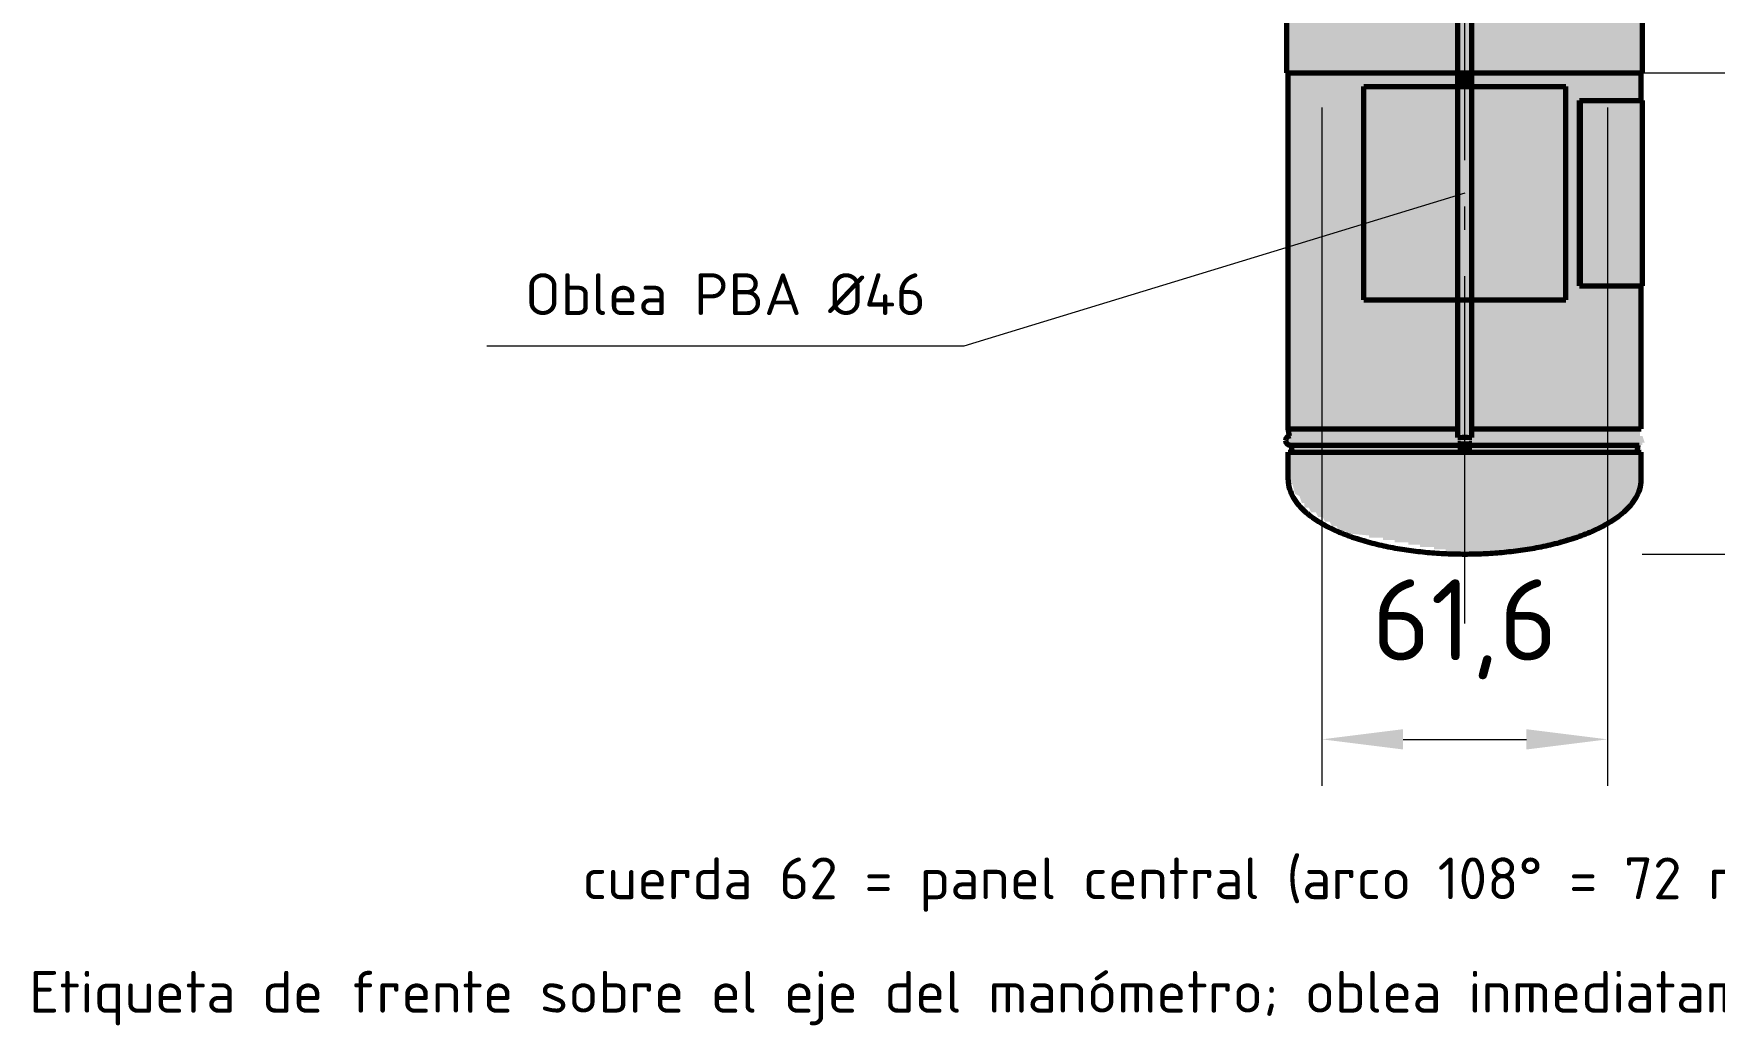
# Model space of a CAD drawing. Header units: millimetres. Extents: x 0 to 2208, y 0 to 420.
# Drawn here: x 1936.9 to 2009.5, y 208.7 to 251.5 of the extents above; entities that cross this region are included whole.
import ezdxf
from ezdxf.enums import TextEntityAlignment as Align

# ---------------------------------------------------------------- set-up
doc = ezdxf.new("R2010")
doc.units = ezdxf.units.MM
doc.linetypes.add('IRAM-F-TRAZO-PUNTO', pattern=[20, 15, -2, 1, -2])
for name, color, linetype, lineweight in [('01-VISIBLE', 7, 'CONTINUOUS', 70), ('03-EJE', 1, 'IRAM-F-TRAZO-PUNTO', 18), ('04-COTA', 3, 'CONTINUOUS', 18), ('06-TEXTO', 7, 'CONTINUOUS', 25), ('08-FINA', 5, 'CONTINUOUS', 18), ('13-GRAFICA', 30, 'CONTINUOUS', 18)]:
    doc.layers.add(name, color=color, linetype=linetype, lineweight=lineweight)
doc.styles.add('ISO3098', font='isocpeur.ttf')
doc.dimstyles.new('FLAMA-IRAM', dxfattribs={"dimtxt": 3.5, "dimasz": 3.5, "dimexe": 2, "dimexo": 1.5, "dimgap": 1, "dimtad": 1, "dimdec": 1, "dimtxsty": 'ISO3098', "dimblk": 'IRAM_FLECHA', "dimblk1": 'IRAM_FLECHA', "dimblk2": 'IRAM_FLECHA', "dimcen": 2.5, "dimclrd": 256, "dimclre": 256, "dimclrt": 256, "dimazin": 3, "dimtfac": 1, "dimtmove": 0, "dimatfit": 3, "dimlwd": 18, "dimlwe": 18})

# ---------------------------------------------------------------- blocks, each defined once
blk = doc.blocks.new('IRAM_FLECHA')
blk.add_solid([(0, 0), (-1, 0.125), (-1, -0.125)])

msp = doc.modelspace()

# ---------------------------------------------------------------- hatches: boundary and pattern name
at = {"layer": '08-FINA'}
h = msp.add_hatch(color=7, dxfattribs=at)
h.dxf.hatch_style = 1
h.paths.add_polyline_path([(1998.716, 244.577), (1996.208, 244.229), (1996.442, 243.464)])
at = {"layer": '13-GRAFICA', "true_color": 0xffffff}
h = msp.add_hatch(color=7, dxfattribs=at)
h.dxf.hatch_style = 1
h.paths.add_polyline_path([(1991.086, 249.8), (1991.086, 277.1), (2006.386, 277.1), (2006.386, 249.8)])
at = {"layer": '13-GRAFICA', "true_color": 0xc81e2d}
h = msp.add_hatch(color=7, dxfattribs=at)
h.dxf.hatch_style = 1
h.paths.add_polyline_path([(1991.178, 251.266), (1991.365, 251.266), (1991.63, 251.266), (1991.968, 251.266), (1992.377, 251.266), (1992.852, 251.266), (1993.388, 251.266), (1993.98, 251.266), (1994.622, 251.266), (1995.306, 251.266), (1996.026, 251.266), (1996.774, 251.266), (1997.543, 251.266), (1998.324, 251.266), (1999.108, 251.266), (1999.889, 251.266), (2000.658, 251.266), (2001.406, 251.266), (2002.126, 251.266), (2002.81, 251.266), (2003.452, 251.266), (2004.044, 251.266), (2004.58, 251.266), (2005.055, 251.266), (2005.464, 251.266), (2005.802, 251.266), (2006.067, 251.266), (2006.254, 251.266), (2006.362, 251.266), (2006.386, 251.266), (2006.386, 249.8), (1991.086, 249.8), (1991.086, 251.266)])
at = {"layer": '13-GRAFICA', "true_color": 0xb21820}
h = msp.add_hatch(color=7, dxfattribs=at)
h.dxf.hatch_style = 1
h.paths.add_polyline_path([(1998.386, 249.8), (1998.386, 249.2), (1994.386, 249.2), (1994.386, 240), (1998.386, 240), (1998.386, 234.1), (1991.186, 234.1), (1991.186, 234.2), (1991.086, 234.2), (1991.086, 249.8)])
h = msp.add_hatch(color=7, dxfattribs=at)
h.dxf.hatch_style = 1
h.paths.add_polyline_path([(1998.986, 249.8), (1998.986, 249.2), (1998.386, 249.2), (1998.386, 249.8)])
h = msp.add_hatch(color=7, dxfattribs=at)
h.dxf.hatch_style = 1
h.paths.add_polyline_path([(1998.986, 234.1), (1998.986, 240), (2003.086, 240), (2003.086, 249.2), (1998.986, 249.2), (1998.986, 249.8), (2006.386, 249.8), (2006.386, 248.6), (2003.686, 248.6), (2003.686, 240.6), (2006.386, 240.6), (2006.386, 234.4), (2006.286, 234.4), (2006.286, 234.1)])
at = {"layer": '13-GRAFICA', "true_color": 0xd7beeb}
h = msp.add_hatch(color=7, dxfattribs=at)
h.dxf.hatch_style = 1
h.paths.add_polyline_path([(1994.386, 240), (1994.386, 249.2), (2003.086, 249.2), (2003.086, 240)])
at = {"layer": '13-GRAFICA', "true_color": 0x6e46a0}
h = msp.add_hatch(color=7, dxfattribs=at)
h.dxf.hatch_style = 1
h.paths.add_polyline_path([(1995.295, 249.2), (1995.295, 248.291), (1995.295, 240.909), (1995.295, 240), (1994.386, 240), (1994.386, 249.2)])
h = msp.add_hatch(color=7, dxfattribs=at)
h.dxf.hatch_style = 1
h.paths.add_polyline_path([(2002.177, 249.2), (2002.177, 248.291), (1995.295, 248.291), (1995.295, 249.2)])
h = msp.add_hatch(color=7, dxfattribs=at)
h.dxf.hatch_style = 1
h.paths.add_polyline_path([(2003.086, 249.2), (2003.086, 240), (2002.177, 240), (2002.177, 240.909), (2002.177, 248.291), (2002.177, 249.2)])
at = {"layer": '13-GRAFICA', "true_color": 0xf7c8d7}
h = msp.add_hatch(color=7, dxfattribs=at)
h.dxf.hatch_style = 1
h.paths.add_polyline_path([(2003.686, 240.6), (2003.686, 248.6), (2006.386, 248.6), (2006.386, 240.6)])
at = {"layer": '13-GRAFICA', "true_color": 0x005eaa}
h = msp.add_hatch(color=7, dxfattribs=at)
h.dxf.hatch_style = 1
h.paths.add_polyline_path([(2006.207, 247.789), (2006.203, 247.75), (2006.196, 247.712), (2006.188, 247.674), (2006.176, 247.637), (2006.163, 247.6), (2006.147, 247.565), (2006.128, 247.531), (2006.108, 247.498), (2006.085, 247.466), (2006.06, 247.436), (2006.034, 247.408), (2006.005, 247.381), (2005.975, 247.357), (2005.944, 247.334), (2005.911, 247.313), (2005.877, 247.295), (2005.841, 247.279), (2005.805, 247.265), (2005.768, 247.254), (2005.73, 247.245), (2005.691, 247.239), (2005.653, 247.235), (2005.614, 247.234), (2005.575, 247.235), (2005.536, 247.239), (2005.498, 247.245), (2005.46, 247.254), (2005.423, 247.265), (2005.386, 247.279), (2005.351, 247.295), (2005.317, 247.313), (2005.284, 247.334), (2005.252, 247.357), (2005.222, 247.381), (2005.194, 247.408), (2005.167, 247.436), (2005.143, 247.466), (2005.12, 247.498), (2005.099, 247.531), (2005.081, 247.565), (2005.065, 247.6), (2005.051, 247.637), (2005.04, 247.674), (2005.031, 247.712), (2005.025, 247.75), (2005.021, 247.789), (2005.02, 247.828), (2005.021, 247.867), (2005.025, 247.905), (2005.031, 247.944), (2005.04, 247.982), (2005.051, 248.019), (2005.065, 248.055), (2005.081, 248.091), (2005.099, 248.125), (2005.12, 248.158), (2005.143, 248.189), (2005.167, 248.219), (2005.194, 248.248), (2005.222, 248.274), (2005.252, 248.299), (2005.284, 248.322), (2005.317, 248.342), (2005.351, 248.361), (2005.386, 248.377), (2005.423, 248.39), (2005.46, 248.402), (2005.498, 248.41), (2005.536, 248.417), (2005.575, 248.421), (2005.614, 248.422), (2005.653, 248.421), (2005.691, 248.417), (2005.73, 248.41), (2005.768, 248.402), (2005.805, 248.39), (2005.841, 248.377), (2005.877, 248.361), (2005.911, 248.342), (2005.944, 248.322), (2005.975, 248.299), (2006.005, 248.274), (2006.034, 248.248), (2006.06, 248.219), (2006.085, 248.189), (2006.108, 248.158), (2006.128, 248.125), (2006.147, 248.091), (2006.163, 248.055), (2006.176, 248.019), (2006.188, 247.982), (2006.196, 247.944), (2006.203, 247.905), (2006.207, 247.867), (2006.208, 247.828)])
at = {"layer": '13-GRAFICA', "true_color": 0x6e46a0}
h = msp.add_hatch(color=7, dxfattribs=at)
h.dxf.hatch_style = 1
h.paths.add_polyline_path([(1995.295, 240), (1995.295, 240.909), (2002.177, 240.909), (2002.177, 240)])
at = {"layer": '13-GRAFICA', "true_color": 0xb21820}
h = msp.add_hatch(color=7, dxfattribs=at)
h.dxf.hatch_style = 1
h.paths.add_polyline_path([(2006.386, 234.1), (2006.486, 233.8), (2006.386, 233.8), (2006.386, 233.7), (1998.986, 233.7), (1998.986, 233.6), (1998.386, 233.6), (1998.386, 233.7), (1991.086, 233.7), (1991.086, 233.8), (1990.986, 233.8), (1991.086, 234.1), (1998.386, 234.1), (1998.386, 240), (1998.986, 240), (1998.986, 234.1)])
h = msp.add_hatch(color=7, dxfattribs=at)
h.dxf.hatch_style = 1
h.paths.add_polyline_path([(1991.186, 233.7), (1998.386, 233.7), (1998.386, 233.6), (1998.986, 233.6), (1998.986, 233.7), (2006.186, 233.7), (2006.186, 233.4), (1991.286, 233.4)])
h = msp.add_hatch(color=7, dxfattribs=at)
h.dxf.hatch_style = 1
h.paths.add_polyline_path([(2004.086, 230), (2004.086, 229.9), (2003.386, 229.8), (2003.386, 229.7), (2003.086, 229.7), (2003.086, 229.6), (2002.686, 229.6), (2002.686, 229.5), (2002.386, 229.5), (2002.386, 229.4), (2001.986, 229.4), (2001.986, 229.3), (2001.686, 229.3), (2001.686, 229.2), (2000.486, 229.2), (2000.486, 229.1), (1999.286, 229.1), (1999.286, 229), (1998.486, 229), (1998.486, 229.1), (1997.886, 229.1), (1997.886, 229.2), (1997.386, 229.2), (1997.386, 229.3), (1996.786, 229.3), (1996.786, 229.4), (1996.286, 229.4), (1996.286, 229.5), (1995.686, 229.5), (1995.686, 229.6), (1995.186, 229.6), (1995.186, 229.7), (1994.586, 229.7), (1994.586, 229.8), (1993.586, 229.9), (1993.586, 230), (1993.286, 230), (1993.186, 230.2), (1992.986, 230.2), (1992.886, 230.4), (1992.686, 230.4), (1992.586, 230.6), (1992.386, 230.6), (1992.286, 230.8), (1992.086, 230.8), (1991.986, 231), (1991.786, 231), (1991.786, 231.2), (1991.686, 231.2), (1991.586, 231.5), (1991.386, 231.6), (1991.286, 232), (1991.086, 232.1), (1991.086, 233.4), (2006.386, 233.4), (2006.386, 232.2), (2006.286, 232.2), (2006.286, 231.7), (2006.186, 231.7), (2006.086, 231.3), (2005.986, 231.3), (2005.286, 230.5), (2005.086, 230.5), (2005.086, 230.4), (2004.886, 230.4), (2004.886, 230.3), (2004.686, 230.3), (2004.686, 230.2)])

# ---------------------------------------------------------------- linework, layer by layer
at = {"layer": '01-VISIBLE'}
for p, q in [((1998.416, 234.032), (1998.416, 282.478)), ((1999.016, 234.032), (1999.016, 282.478)), ((1991.036, 249.777), (1991.036, 277.101)), ((2006.396, 249.777), (2006.396, 277.101)), ((1991.096, 234.4), (1991.096, 249.777)), ((2006.336, 248.577), (2006.336, 249.777)), ((1994.356, 239.977), (1994.356, 249.177)), ((2003.076, 239.977), (2003.076, 249.177)), ((2003.675, 248.577), (2003.714, 248.577)), ((2003.675, 240.577), (2003.675, 248.577)), ((2003.714, 240.577), (2003.714, 248.577)), ((2006.396, 240.577), (2006.396, 248.577)), ((2003.675, 240.577), (2003.714, 240.577)), ((2006.336, 234.4), (2006.336, 240.577)), ((1991.151, 234.097), (1991.096, 234.4)), ((1991.276, 233.4), (1991.222, 233.7)), ((1998.416, 233.6), (1998.416, 233.768)), ((1999.016, 233.6), (1999.016, 233.768)), ((2006.156, 233.4), (2006.21, 233.7)), ((1991.096, 232.2), (1991.096, 233.4)), ((1998.416, 233.6), (1999.016, 233.6)), ((2006.336, 232.2), (2006.336, 233.4))]:
    msp.add_line(p, q, dxfattribs=at)
for points in [[(1991.036, 249.777), (1991.136, 249.777), (1991.237, 249.777), (1991.337, 249.777), (1991.438, 249.777), (1991.538, 249.777), (1991.638, 249.777), (1991.739, 249.777), (1991.839, 249.777), (1991.94, 249.777), (1992.04, 249.777), (1992.14, 249.777), (1992.241, 249.777), (1992.341, 249.777), (1992.441, 249.777), (1992.542, 249.777), (1992.642, 249.777), (1992.743, 249.777), (1992.843, 249.777), (1992.943, 249.777), (1993.044, 249.777), (1993.144, 249.777), (1993.245, 249.777), (1993.345, 249.777), (1993.445, 249.777), (1993.546, 249.777), (1993.646, 249.777), (1993.747, 249.777), (1993.847, 249.777), (1993.947, 249.777), (1994.048, 249.777), (1994.148, 249.777), (1994.249, 249.777), (1994.349, 249.777), (1994.449, 249.777), (1994.55, 249.777), (1994.65, 249.777), (1994.751, 249.777), (1994.851, 249.777), (1994.951, 249.777), (1995.052, 249.777), (1995.152, 249.777), (1995.252, 249.777), (1995.353, 249.777), (1995.453, 249.777), (1995.554, 249.777), (1995.654, 249.777), (1995.754, 249.777), (1995.855, 249.777), (1995.955, 249.777), (1996.056, 249.777), (1996.156, 249.777), (1996.256, 249.777), (1996.357, 249.777), (1996.457, 249.777), (1996.558, 249.777), (1996.658, 249.777), (1996.758, 249.777), (1996.859, 249.777), (1996.959, 249.777), (1997.06, 249.777), (1997.16, 249.777), (1997.26, 249.777), (1997.361, 249.777), (1997.461, 249.777), (1997.561, 249.777), (1997.662, 249.777), (1997.762, 249.777), (1997.863, 249.777), (1997.963, 249.777), (1998.063, 249.777), (1998.164, 249.777), (1998.264, 249.777), (1998.365, 249.777), (1998.465, 249.777), (1998.565, 249.777), (1998.666, 249.777), (1998.766, 249.777), (1998.867, 249.777), (1998.967, 249.777), (1999.067, 249.777), (1999.168, 249.777), (1999.268, 249.777), (1999.369, 249.777), (1999.469, 249.777), (1999.569, 249.777), (1999.67, 249.777), (1999.77, 249.777), (1999.871, 249.777), (1999.971, 249.777), (2000.071, 249.777), (2000.172, 249.777), (2000.272, 249.777), (2000.372, 249.777), (2000.473, 249.777), (2000.573, 249.777), (2000.674, 249.777), (2000.774, 249.777), (2000.874, 249.777), (2000.975, 249.777), (2001.075, 249.777), (2001.176, 249.777), (2001.276, 249.777), (2001.376, 249.777), (2001.477, 249.777), (2001.577, 249.777), (2001.678, 249.777), (2001.778, 249.777), (2001.878, 249.777), (2001.979, 249.777), (2002.079, 249.777), (2002.18, 249.777), (2002.28, 249.777), (2002.38, 249.777), (2002.481, 249.777), (2002.581, 249.777), (2002.681, 249.777), (2002.782, 249.777), (2002.882, 249.777), (2002.983, 249.777), (2003.083, 249.777), (2003.183, 249.777), (2003.284, 249.777), (2003.384, 249.777), (2003.485, 249.777), (2003.585, 249.777), (2003.685, 249.777), (2003.786, 249.777), (2003.886, 249.777), (2003.987, 249.777), (2004.087, 249.777), (2004.187, 249.777), (2004.288, 249.777), (2004.388, 249.777), (2004.489, 249.777), (2004.589, 249.777), (2004.689, 249.777), (2004.79, 249.777), (2004.89, 249.777), (2004.991, 249.777), (2005.091, 249.777), (2005.191, 249.777), (2005.292, 249.777), (2005.392, 249.777), (2005.492, 249.777), (2005.593, 249.777), (2005.693, 249.777), (2005.794, 249.777), (2005.894, 249.777), (2005.994, 249.777), (2006.095, 249.777), (2006.195, 249.777), (2006.296, 249.777), (2006.396, 249.777)], [(1994.356, 249.177), (1994.457, 249.177), (1994.557, 249.177), (1994.657, 249.177), (1994.757, 249.177), (1994.857, 249.177), (1994.958, 249.177), (1995.058, 249.177), (1995.158, 249.177), (1995.258, 249.177), (1995.359, 249.177), (1995.459, 249.177), (1995.559, 249.177), (1995.659, 249.177), (1995.759, 249.177), (1995.86, 249.177), (1995.96, 249.177), (1996.06, 249.177), (1996.16, 249.177), (1996.261, 249.177), (1996.361, 249.177), (1996.461, 249.177), (1996.561, 249.177), (1996.661, 249.177), (1996.762, 249.177), (1996.862, 249.177), (1996.962, 249.177), (1997.062, 249.177), (1997.163, 249.177), (1997.263, 249.177), (1997.363, 249.177), (1997.463, 249.177), (1997.563, 249.177), (1997.664, 249.177), (1997.764, 249.177), (1997.864, 249.177), (1997.964, 249.177), (1998.065, 249.177), (1998.165, 249.177), (1998.265, 249.177), (1998.365, 249.177), (1998.465, 249.177), (1998.566, 249.177), (1998.666, 249.177), (1998.766, 249.177), (1998.866, 249.177), (1998.967, 249.177), (1999.067, 249.177), (1999.167, 249.177), (1999.267, 249.177), (1999.367, 249.177), (1999.468, 249.177), (1999.568, 249.177), (1999.668, 249.177), (1999.768, 249.177), (1999.869, 249.177), (1999.969, 249.177), (2000.069, 249.177), (2000.169, 249.177), (2000.269, 249.177), (2000.37, 249.177), (2000.47, 249.177), (2000.57, 249.177), (2000.67, 249.177), (2000.771, 249.177), (2000.871, 249.177), (2000.971, 249.177), (2001.071, 249.177), (2001.171, 249.177), (2001.272, 249.177), (2001.372, 249.177), (2001.472, 249.177), (2001.572, 249.177), (2001.673, 249.177), (2001.773, 249.177), (2001.873, 249.177), (2001.973, 249.177), (2002.073, 249.177), (2002.174, 249.177), (2002.274, 249.177), (2002.374, 249.177), (2002.474, 249.177), (2002.575, 249.177), (2002.675, 249.177), (2002.775, 249.177), (2002.875, 249.177), (2002.975, 249.177), (2003.076, 249.177)], [(2003.714, 248.577), (2003.817, 248.577), (2003.921, 248.577), (2004.024, 248.577), (2004.127, 248.577), (2004.23, 248.577), (2004.333, 248.577), (2004.436, 248.577), (2004.539, 248.577), (2004.643, 248.577), (2004.746, 248.577), (2004.849, 248.577), (2004.952, 248.577), (2005.055, 248.577), (2005.158, 248.577), (2005.261, 248.577), (2005.365, 248.577), (2005.468, 248.577), (2005.571, 248.577), (2005.674, 248.577), (2005.777, 248.577), (2005.88, 248.577), (2005.983, 248.577), (2006.087, 248.577), (2006.19, 248.577), (2006.293, 248.577), (2006.396, 248.577)], [(2003.714, 240.577), (2003.817, 240.577), (2003.921, 240.577), (2004.024, 240.577), (2004.127, 240.577), (2004.23, 240.577), (2004.333, 240.577), (2004.436, 240.577), (2004.539, 240.577), (2004.643, 240.577), (2004.746, 240.577), (2004.849, 240.577), (2004.952, 240.577), (2005.055, 240.577), (2005.158, 240.577), (2005.261, 240.577), (2005.365, 240.577), (2005.468, 240.577), (2005.571, 240.577), (2005.674, 240.577), (2005.777, 240.577), (2005.88, 240.577), (2005.983, 240.577), (2006.087, 240.577), (2006.19, 240.577), (2006.293, 240.577), (2006.396, 240.577)], [(1994.356, 239.977), (1994.457, 239.977), (1994.557, 239.977), (1994.657, 239.977), (1994.757, 239.977), (1994.857, 239.977), (1994.958, 239.977), (1995.058, 239.977), (1995.158, 239.977), (1995.258, 239.977), (1995.359, 239.977), (1995.459, 239.977), (1995.559, 239.977), (1995.659, 239.977), (1995.759, 239.977), (1995.86, 239.977), (1995.96, 239.977), (1996.06, 239.977), (1996.16, 239.977), (1996.261, 239.977), (1996.361, 239.977), (1996.461, 239.977), (1996.561, 239.977), (1996.661, 239.977), (1996.762, 239.977), (1996.862, 239.977), (1996.962, 239.977), (1997.062, 239.977), (1997.163, 239.977), (1997.263, 239.977), (1997.363, 239.977), (1997.463, 239.977), (1997.563, 239.977), (1997.664, 239.977), (1997.764, 239.977), (1997.864, 239.977), (1997.964, 239.977), (1998.065, 239.977), (1998.165, 239.977), (1998.265, 239.977), (1998.365, 239.977), (1998.465, 239.977), (1998.566, 239.977), (1998.666, 239.977), (1998.766, 239.977), (1998.866, 239.977), (1998.967, 239.977), (1999.067, 239.977), (1999.167, 239.977), (1999.267, 239.977), (1999.367, 239.977), (1999.468, 239.977), (1999.568, 239.977), (1999.668, 239.977), (1999.768, 239.977), (1999.869, 239.977), (1999.969, 239.977), (2000.069, 239.977), (2000.169, 239.977), (2000.269, 239.977), (2000.37, 239.977), (2000.47, 239.977), (2000.57, 239.977), (2000.67, 239.977), (2000.771, 239.977), (2000.871, 239.977), (2000.971, 239.977), (2001.071, 239.977), (2001.171, 239.977), (2001.272, 239.977), (2001.372, 239.977), (2001.472, 239.977), (2001.572, 239.977), (2001.673, 239.977), (2001.773, 239.977), (2001.873, 239.977), (2001.973, 239.977), (2002.073, 239.977), (2002.174, 239.977), (2002.274, 239.977), (2002.374, 239.977), (2002.474, 239.977), (2002.575, 239.977), (2002.675, 239.977), (2002.775, 239.977), (2002.875, 239.977), (2002.975, 239.977), (2003.076, 239.977)], [(1991.096, 234.4), (1991.196, 234.4), (1991.297, 234.4), (1991.397, 234.4), (1991.497, 234.4), (1991.597, 234.4), (1991.698, 234.4), (1991.798, 234.4), (1991.898, 234.4), (1991.998, 234.4), (1992.099, 234.4), (1992.199, 234.4), (1992.299, 234.4), (1992.4, 234.4), (1992.5, 234.4), (1992.6, 234.4), (1992.7, 234.4), (1992.801, 234.4), (1992.901, 234.4), (1993.001, 234.4), (1993.101, 234.4), (1993.202, 234.4), (1993.302, 234.4), (1993.402, 234.4), (1993.503, 234.4), (1993.603, 234.4), (1993.703, 234.4), (1993.803, 234.4), (1993.904, 234.4), (1994.004, 234.4), (1994.104, 234.4), (1994.204, 234.4), (1994.305, 234.4), (1994.405, 234.4), (1994.505, 234.4), (1994.606, 234.4), (1994.706, 234.4), (1994.806, 234.4), (1994.906, 234.4), (1995.007, 234.4), (1995.107, 234.4), (1995.207, 234.4), (1995.308, 234.4), (1995.408, 234.4), (1995.508, 234.4), (1995.608, 234.4), (1995.709, 234.4), (1995.809, 234.4), (1995.909, 234.4), (1996.009, 234.4), (1996.11, 234.4), (1996.21, 234.4), (1996.31, 234.4), (1996.411, 234.4), (1996.511, 234.4), (1996.611, 234.4), (1996.711, 234.4), (1996.812, 234.4), (1996.912, 234.4), (1997.012, 234.4), (1997.112, 234.4), (1997.213, 234.4), (1997.313, 234.4), (1997.413, 234.4), (1997.514, 234.4), (1997.614, 234.4), (1997.714, 234.4), (1997.814, 234.4), (1997.915, 234.4), (1998.015, 234.4), (1998.115, 234.4), (1998.215, 234.4), (1998.316, 234.4), (1998.416, 234.4)], [(1999.016, 234.4), (1999.116, 234.4), (1999.217, 234.4), (1999.317, 234.4), (1999.417, 234.4), (1999.517, 234.4), (1999.618, 234.4), (1999.718, 234.4), (1999.818, 234.4), (1999.918, 234.4), (2000.019, 234.4), (2000.119, 234.4), (2000.219, 234.4), (2000.32, 234.4), (2000.42, 234.4), (2000.52, 234.4), (2000.62, 234.4), (2000.721, 234.4), (2000.821, 234.4), (2000.921, 234.4), (2001.021, 234.4), (2001.122, 234.4), (2001.222, 234.4), (2001.322, 234.4), (2001.423, 234.4), (2001.523, 234.4), (2001.623, 234.4), (2001.723, 234.4), (2001.824, 234.4), (2001.924, 234.4), (2002.024, 234.4), (2002.124, 234.4), (2002.225, 234.4), (2002.325, 234.4), (2002.425, 234.4), (2002.526, 234.4), (2002.626, 234.4), (2002.726, 234.4), (2002.826, 234.4), (2002.927, 234.4), (2003.027, 234.4), (2003.127, 234.4), (2003.228, 234.4), (2003.328, 234.4), (2003.428, 234.4), (2003.528, 234.4), (2003.629, 234.4), (2003.729, 234.4), (2003.829, 234.4), (2003.929, 234.4), (2004.03, 234.4), (2004.13, 234.4), (2004.23, 234.4), (2004.331, 234.4), (2004.431, 234.4), (2004.531, 234.4), (2004.631, 234.4), (2004.732, 234.4), (2004.832, 234.4), (2004.932, 234.4), (2005.032, 234.4), (2005.133, 234.4), (2005.233, 234.4), (2005.333, 234.4), (2005.434, 234.4), (2005.534, 234.4), (2005.634, 234.4), (2005.734, 234.4), (2005.835, 234.4), (2005.935, 234.4), (2006.035, 234.4), (2006.135, 234.4), (2006.236, 234.4), (2006.336, 234.4)], [(1991.186, 234.1), (1991.134, 234.093), (1991.086, 234.073), (1991.045, 234.041), (1991.013, 234), (1990.993, 233.952), (1990.986, 233.9)], [(1990.986, 233.9), (1990.993, 233.848), (1991.013, 233.8), (1991.045, 233.759), (1991.086, 233.727), (1991.134, 233.707), (1991.186, 233.7)], [(1991.186, 233.7), (1991.186, 233.7), (1991.186, 233.7), (1991.186, 233.7), (1991.186, 233.7), (1991.186, 233.7), (1991.186, 233.7)], [(1991.186, 233.7), (1991.286, 233.7), (1991.387, 233.7), (1991.487, 233.7), (1991.588, 233.7), (1991.688, 233.7), (1991.788, 233.7), (1991.889, 233.7), (1991.989, 233.7), (1992.09, 233.7), (1992.19, 233.7), (1992.291, 233.7), (1992.391, 233.7), (1992.491, 233.7), (1992.592, 233.7), (1992.692, 233.7), (1992.793, 233.7), (1992.893, 233.7), (1992.993, 233.7), (1993.094, 233.7), (1993.194, 233.7), (1993.295, 233.7), (1993.395, 233.7), (1993.496, 233.7), (1993.596, 233.7), (1993.696, 233.7), (1993.797, 233.7), (1993.897, 233.7), (1993.998, 233.7), (1994.098, 233.7), (1994.198, 233.7), (1994.299, 233.7), (1994.399, 233.7), (1994.5, 233.7), (1994.6, 233.7), (1994.701, 233.7), (1994.801, 233.7), (1994.901, 233.7), (1995.002, 233.7), (1995.102, 233.7), (1995.203, 233.7), (1995.303, 233.7), (1995.403, 233.7), (1995.504, 233.7), (1995.604, 233.7), (1995.705, 233.7), (1995.805, 233.7), (1995.906, 233.7), (1996.006, 233.7), (1996.106, 233.7), (1996.207, 233.7), (1996.307, 233.7), (1996.408, 233.7), (1996.508, 233.7), (1996.608, 233.7), (1996.709, 233.7), (1996.809, 233.7), (1996.91, 233.7), (1997.01, 233.7), (1997.111, 233.7), (1997.211, 233.7), (1997.311, 233.7), (1997.412, 233.7), (1997.512, 233.7), (1997.613, 233.7), (1997.713, 233.7), (1997.813, 233.7), (1997.914, 233.7), (1998.014, 233.7), (1998.115, 233.7), (1998.215, 233.7), (1998.316, 233.7), (1998.416, 233.7)], [(1998.416, 234.032), (1998.516, 234.036), (1998.616, 234.038), (1998.716, 234.039), (1998.816, 234.038), (1998.916, 234.036), (1999.016, 234.032)], [(1998.416, 233.768), (1998.516, 233.764), (1998.616, 233.762), (1998.716, 233.761), (1998.816, 233.762), (1998.916, 233.764), (1999.016, 233.768)], [(1999.016, 233.7), (1999.116, 233.7), (1999.217, 233.7), (1999.317, 233.7), (1999.418, 233.7), (1999.518, 233.7), (1999.618, 233.7), (1999.719, 233.7), (1999.819, 233.7), (1999.92, 233.7), (2000.02, 233.7), (2000.121, 233.7), (2000.221, 233.7), (2000.321, 233.7), (2000.422, 233.7), (2000.522, 233.7), (2000.623, 233.7), (2000.723, 233.7), (2000.823, 233.7), (2000.924, 233.7), (2001.024, 233.7), (2001.125, 233.7), (2001.225, 233.7), (2001.326, 233.7), (2001.426, 233.7), (2001.526, 233.7), (2001.627, 233.7), (2001.727, 233.7), (2001.828, 233.7), (2001.928, 233.7), (2002.028, 233.7), (2002.129, 233.7), (2002.229, 233.7), (2002.33, 233.7), (2002.43, 233.7), (2002.531, 233.7), (2002.631, 233.7), (2002.731, 233.7), (2002.832, 233.7), (2002.932, 233.7), (2003.033, 233.7), (2003.133, 233.7), (2003.233, 233.7), (2003.334, 233.7), (2003.434, 233.7), (2003.535, 233.7), (2003.635, 233.7), (2003.736, 233.7), (2003.836, 233.7), (2003.936, 233.7), (2004.037, 233.7), (2004.137, 233.7), (2004.238, 233.7), (2004.338, 233.7), (2004.438, 233.7), (2004.539, 233.7), (2004.639, 233.7), (2004.74, 233.7), (2004.84, 233.7), (2004.941, 233.7), (2005.041, 233.7), (2005.141, 233.7), (2005.242, 233.7), (2005.342, 233.7), (2005.443, 233.7), (2005.543, 233.7), (2005.643, 233.7), (2005.744, 233.7), (2005.844, 233.7), (2005.945, 233.7), (2006.045, 233.7), (2006.146, 233.7), (2006.246, 233.7)], [(1991.096, 233.4), (1991.196, 233.4), (1991.297, 233.4), (1991.397, 233.4), (1991.497, 233.4), (1991.597, 233.4), (1991.698, 233.4), (1991.798, 233.4), (1991.898, 233.4), (1991.998, 233.4), (1992.099, 233.4), (1992.199, 233.4), (1992.299, 233.4), (1992.399, 233.4), (1992.5, 233.4), (1992.6, 233.4), (1992.7, 233.4), (1992.8, 233.4), (1992.901, 233.4), (1993.001, 233.4), (1993.101, 233.4), (1993.202, 233.4), (1993.302, 233.4), (1993.402, 233.4), (1993.502, 233.4), (1993.603, 233.4), (1993.703, 233.4), (1993.803, 233.4), (1993.903, 233.4), (1994.004, 233.4), (1994.104, 233.4), (1994.204, 233.4), (1994.304, 233.4), (1994.405, 233.4), (1994.505, 233.4), (1994.605, 233.4), (1994.705, 233.4), (1994.806, 233.4), (1994.906, 233.4), (1995.006, 233.4), (1995.107, 233.4), (1995.207, 233.4), (1995.307, 233.4), (1995.407, 233.4), (1995.508, 233.4), (1995.608, 233.4), (1995.708, 233.4), (1995.808, 233.4), (1995.909, 233.4), (1996.009, 233.4), (1996.109, 233.4), (1996.209, 233.4), (1996.31, 233.4), (1996.41, 233.4), (1996.51, 233.4), (1996.61, 233.4), (1996.711, 233.4), (1996.811, 233.4), (1996.911, 233.4), (1997.012, 233.4), (1997.112, 233.4), (1997.212, 233.4), (1997.312, 233.4), (1997.413, 233.4), (1997.513, 233.4), (1997.613, 233.4), (1997.713, 233.4), (1997.814, 233.4), (1997.914, 233.4), (1998.014, 233.4), (1998.114, 233.4), (1998.215, 233.4), (1998.315, 233.4), (1998.415, 233.4), (1998.515, 233.4), (1998.616, 233.4), (1998.716, 233.4), (1998.816, 233.4), (1998.917, 233.4), (1999.017, 233.4), (1999.117, 233.4), (1999.217, 233.4), (1999.318, 233.4), (1999.418, 233.4), (1999.518, 233.4), (1999.618, 233.4), (1999.719, 233.4), (1999.819, 233.4), (1999.919, 233.4), (2000.019, 233.4), (2000.12, 233.4), (2000.22, 233.4), (2000.32, 233.4), (2000.42, 233.4), (2000.521, 233.4), (2000.621, 233.4), (2000.721, 233.4), (2000.822, 233.4), (2000.922, 233.4), (2001.022, 233.4), (2001.122, 233.4), (2001.223, 233.4), (2001.323, 233.4), (2001.423, 233.4), (2001.523, 233.4), (2001.624, 233.4), (2001.724, 233.4), (2001.824, 233.4), (2001.924, 233.4), (2002.025, 233.4), (2002.125, 233.4), (2002.225, 233.4), (2002.325, 233.4), (2002.426, 233.4), (2002.526, 233.4), (2002.626, 233.4), (2002.727, 233.4), (2002.827, 233.4), (2002.927, 233.4), (2003.027, 233.4), (2003.128, 233.4), (2003.228, 233.4), (2003.328, 233.4), (2003.428, 233.4), (2003.529, 233.4), (2003.629, 233.4), (2003.729, 233.4), (2003.829, 233.4), (2003.93, 233.4), (2004.03, 233.4), (2004.13, 233.4), (2004.23, 233.4), (2004.331, 233.4), (2004.431, 233.4), (2004.531, 233.4), (2004.632, 233.4), (2004.732, 233.4), (2004.832, 233.4), (2004.932, 233.4), (2005.033, 233.4), (2005.133, 233.4), (2005.233, 233.4), (2005.333, 233.4), (2005.434, 233.4), (2005.534, 233.4), (2005.634, 233.4), (2005.734, 233.4), (2005.835, 233.4), (2005.935, 233.4), (2006.035, 233.4), (2006.135, 233.4), (2006.236, 233.4), (2006.336, 233.4)], [(1991.096, 232.2), (1991.098, 232.099), (1991.108, 231.999), (1991.129, 231.901), (1991.157, 231.804), (1991.189, 231.709), (1991.225, 231.615), (1991.267, 231.524), (1991.316, 231.435), (1991.369, 231.35), (1991.427, 231.268), (1991.488, 231.188), (1991.552, 231.11), (1991.619, 231.035), (1991.689, 230.963), (1991.761, 230.892), (1991.835, 230.825), (1991.912, 230.759), (1991.99, 230.696), (1992.07, 230.635), (1992.151, 230.575), (1992.234, 230.518), (1992.318, 230.462), (1992.403, 230.408), (1992.489, 230.356), (1992.576, 230.305), (1992.663, 230.256), (1992.752, 230.208), (1992.841, 230.162), (1992.931, 230.117), (1993.022, 230.073), (1993.113, 230.031), (1993.205, 229.99), (1993.298, 229.95), (1993.391, 229.911), (1993.484, 229.874), (1993.578, 229.837), (1993.672, 229.802), (1993.766, 229.767), (1993.861, 229.734), (1993.957, 229.701), (1994.052, 229.67), (1994.148, 229.639), (1994.244, 229.609), (1994.341, 229.58), (1994.437, 229.552), (1994.534, 229.525), (1994.631, 229.499), (1994.729, 229.473), (1994.826, 229.448), (1994.924, 229.424), (1995.022, 229.401), (1995.12, 229.379), (1995.218, 229.357), (1995.317, 229.336), (1995.415, 229.316), (1995.514, 229.296), (1995.613, 229.277), (1995.712, 229.259), (1995.811, 229.242), (1995.91, 229.225), (1996.009, 229.209), (1996.109, 229.193), (1996.208, 229.178), (1996.308, 229.164), (1996.408, 229.15), (1996.508, 229.137), (1996.607, 229.125), (1996.707, 229.113), (1996.807, 229.102), (1996.908, 229.091), (1997.008, 229.081), (1997.108, 229.072), (1997.208, 229.063), (1997.308, 229.055), (1997.409, 229.047), (1997.509, 229.04), (1997.61, 229.034), (1997.71, 229.028), (1997.811, 229.023), (1997.911, 229.018), (1998.012, 229.014), (1998.112, 229.01), (1998.213, 229.007), (1998.313, 229.004), (1998.414, 229.003), (1998.515, 229.001), (1998.615, 229), (1998.716, 229)], [(1998.716, 229), (1998.817, 229), (1998.917, 229.001), (1999.018, 229.003), (1999.119, 229.004), (1999.219, 229.007), (1999.32, 229.01), (1999.42, 229.014), (1999.521, 229.018), (1999.621, 229.023), (1999.722, 229.028), (1999.822, 229.034), (1999.923, 229.04), (2000.023, 229.047), (2000.124, 229.055), (2000.224, 229.063), (2000.324, 229.072), (2000.424, 229.081), (2000.524, 229.091), (2000.625, 229.102), (2000.725, 229.113), (2000.825, 229.125), (2000.924, 229.137), (2001.024, 229.15), (2001.124, 229.164), (2001.224, 229.178), (2001.323, 229.193), (2001.423, 229.209), (2001.522, 229.225), (2001.621, 229.242), (2001.72, 229.259), (2001.819, 229.277), (2001.918, 229.296), (2002.017, 229.316), (2002.115, 229.336), (2002.214, 229.357), (2002.312, 229.379), (2002.41, 229.401), (2002.508, 229.424), (2002.606, 229.448), (2002.703, 229.473), (2002.801, 229.499), (2002.898, 229.525), (2002.995, 229.552), (2003.092, 229.58), (2003.188, 229.609), (2003.284, 229.639), (2003.38, 229.669), (2003.475, 229.701), (2003.571, 229.734), (2003.666, 229.767), (2003.76, 229.801), (2003.854, 229.837), (2003.948, 229.874), (2004.041, 229.911), (2004.134, 229.95), (2004.227, 229.99), (2004.319, 230.031), (2004.41, 230.073), (2004.501, 230.117), (2004.591, 230.162), (2004.68, 230.208), (2004.769, 230.256), (2004.856, 230.305), (2004.943, 230.356), (2005.029, 230.408), (2005.114, 230.462), (2005.198, 230.518), (2005.281, 230.575), (2005.362, 230.635), (2005.442, 230.696), (2005.52, 230.759), (2005.597, 230.825), (2005.671, 230.892), (2005.743, 230.962), (2005.813, 231.035), (2005.88, 231.11), (2005.944, 231.188), (2006.005, 231.268), (2006.063, 231.35), (2006.116, 231.435), (2006.165, 231.524), (2006.207, 231.615), (2006.243, 231.709), (2006.275, 231.804), (2006.303, 231.901), (2006.324, 231.999), (2006.334, 232.099), (2006.336, 232.2)]]:
    msp.add_lwpolyline(points, dxfattribs=at)
at = {"layer": '03-EJE'}
msp.add_line((1998.716, 226), (1998.716, 280.101), dxfattribs=at)
at = {"layer": '08-FINA'}
for p, q in [((1998.716, 244.577), (1977.096, 237.977)), ((1977.096, 237.977), (1956.504, 237.977))]:
    msp.add_line(p, q, dxfattribs=at)

# ---------------------------------------------------------------- texts
at = {"layer": '06-TEXTO', "style": 'ISO3098'}
msp.add_text('Oblea PBA Ø46', height=1.8, dxfattribs=at).set_placement((1966.8, 238.777), align=Align.BOTTOM_CENTER)
for s, p in [('cuerda 62 = panel central (arco 108° = 72 mm desarrollados); colores reales', (2004, 215)), ('Etiqueta de frente sobre el eje del manómetro; oblea inmediatamente debajo, sin otra identificación entre ambas (Res.', (2004, 210.1))]:
    msp.add_text(s, height=1.8, dxfattribs=at).set_placement(p, align=Align.MIDDLE_CENTER)

# ---------------------------------------------------------------- dimensions: what is measured, and where the dimension line sits
at = {"layer": '04-COTA'}
for base, p1, p2 in [((2025.014, 249.777), (2004.881, 249.777), (2004.881, 277.101)), ((2025.014, 229), (2004.881, 229), (2004.881, 249.777))]:
    msp.add_linear_dim(base=base, p1=p1, p2=p2, angle=90, dimstyle='FLAMA-IRAM', override={"dimlfac": 5}, dxfattribs=at).render()
msp.add_linear_dim(base=(1992.5513, 221), p1=(1992.5513, 249.7766), p2=(2004.8807, 249.7766), dimstyle='FLAMA-IRAM', override={"dimlfac": 5}, dxfattribs=at).render()

doc.saveas('drawing.dxf')
